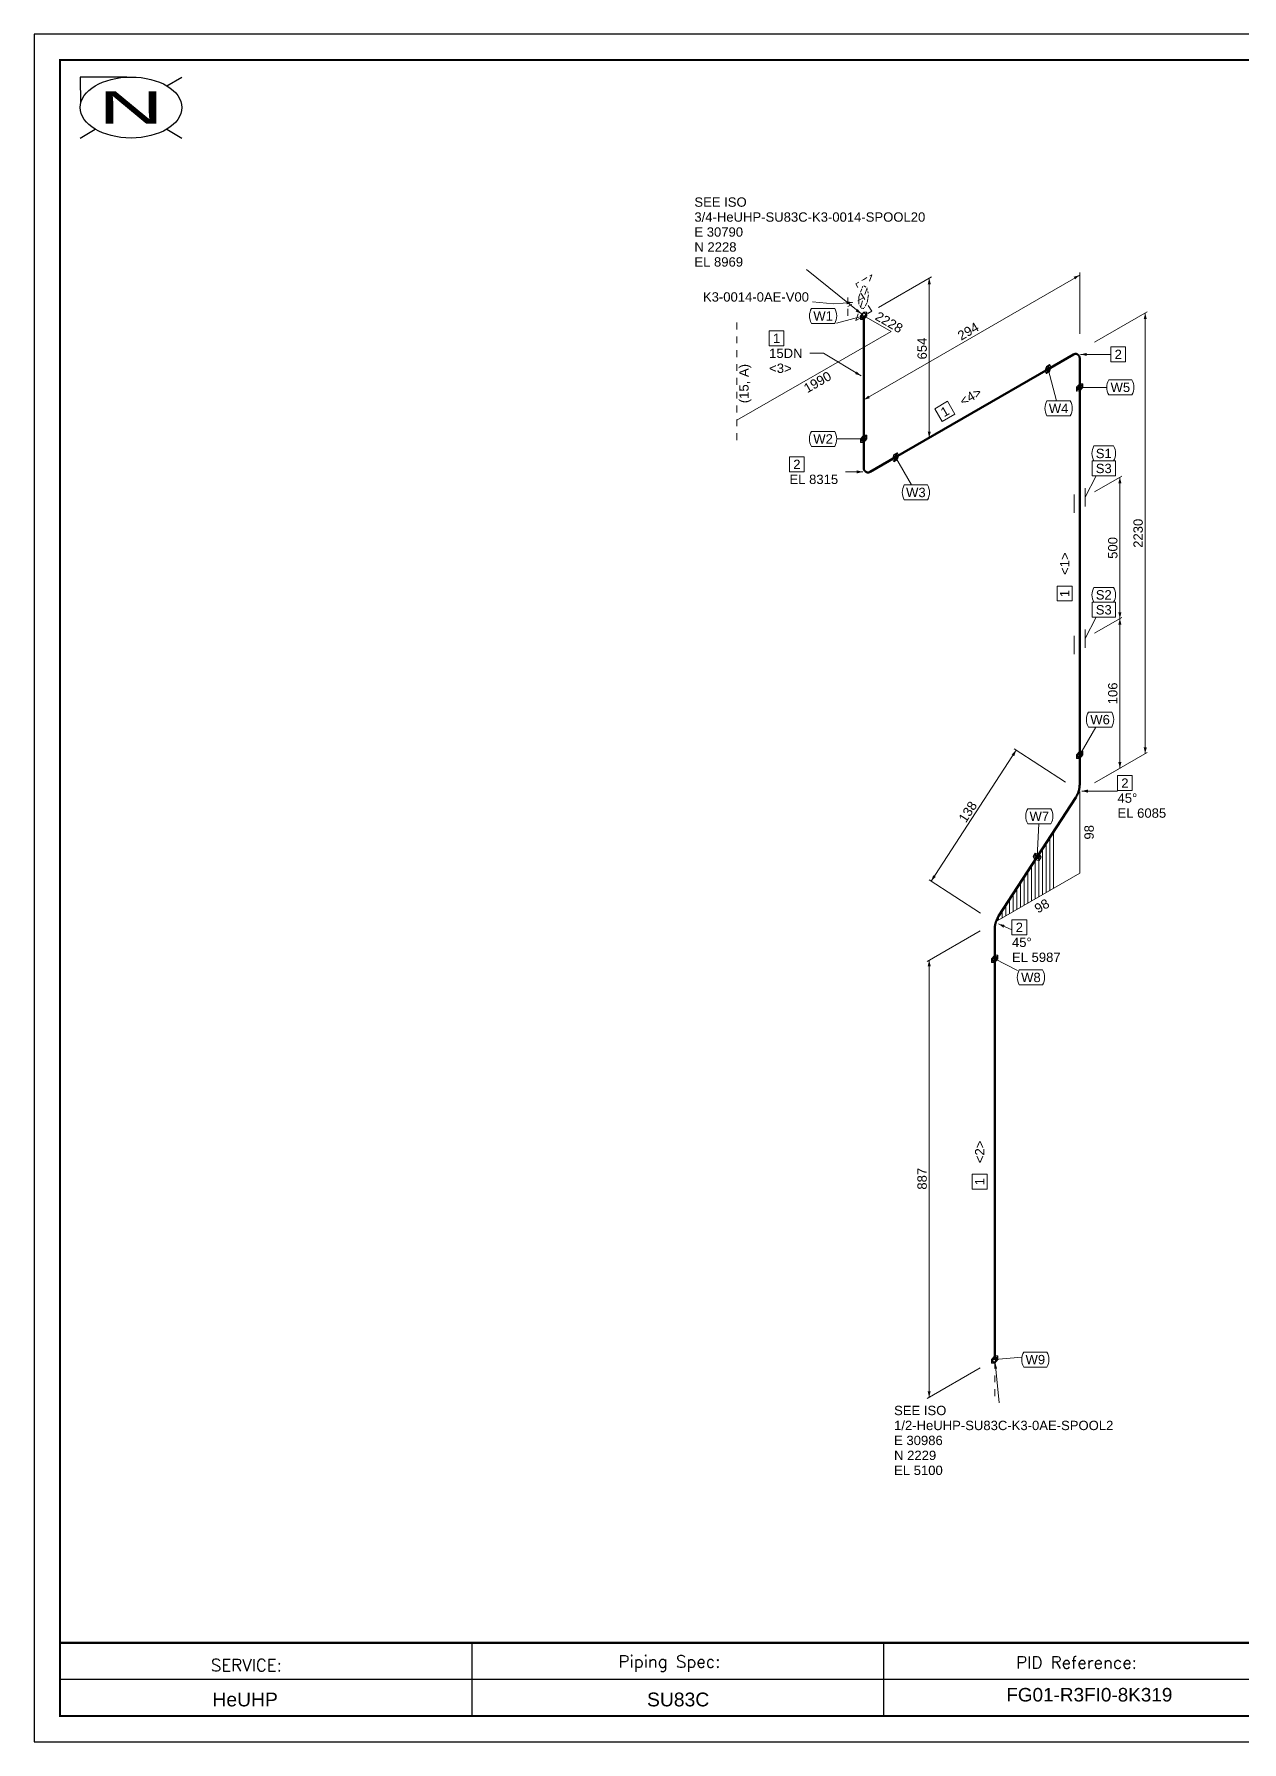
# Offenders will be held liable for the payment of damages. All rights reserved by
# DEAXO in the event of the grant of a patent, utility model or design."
# Model space of a CAD drawing. Header units: metres. Extents: x 6 to 600, y 9 to 429.
# Drawn here: x 6.2 to 303.2, y 9.1 to 429.1 of the extents above; entities that cross this region are included whole.
import ezdxf
from ezdxf.enums import TextEntityAlignment as Align

# ---------------------------------------------------------------- set-up
doc = ezdxf.new("R2010")
doc.units = ezdxf.units.M
doc.header["$MEASUREMENT"] = 0
for name, color, linetype, lineweight in [('BDRTEXT', 2, 'Continuous', 20), ('CONTINUATION', 7, 'Continuous', 0), ('DIM', 7, 'Continuous', 0), ('JONTNO', 2, 'Continuous', 0), ('LEADLINE', 2, 'Continuous', 0), ('MESSAGE', 2, 'Continuous', 0), ('Pipe', 1, 'Continuous', 50), ('PTNO', 2, 'Continuous', 0), ('SKEW_HATCH', 7, 'Continuous', 20), ('SYMBOL', 7, 'Continuous', 0)]:
    doc.layers.add(name, color=color, linetype=linetype, lineweight=lineweight)
doc.styles.add('Arial', font='arial.ttf')
doc.styles.add('RomanS', font='romans.shx')
doc.styles.get("Standard").update_dxf_attribs({"font": 'arial.ttf'})

# ---------------------------------------------------------------- blocks, each defined once
blk = doc.blocks.new('*U23')
at = {"color": 0, "linetype": 'ByBlock', "lineweight": 25}
for p, q in [((-1, 7.48), (-12.5, 7.5)), ((-12.5, 7.5), (-12.39, 1)), ((8.84, 5.3), (12.5, 7.5)), ((-12.5, -7.5), (-8.84, -5.3)), ((8.84, -5.3), (12.5, -7.5))]:
    blk.add_line(p, q, dxfattribs=at)
at = {"color": 0, "linetype": 'ByBlock', "lineweight": -2}
blk.add_line((0, 0), (0, 0), dxfattribs=at)
blk.add_line((0, 0), (0, 0), dxfattribs=at)
blk.add_line((0, 0), (0, 0), dxfattribs=at)
blk.add_line((0, 0), (0, 0), dxfattribs=at)
blk.add_line((0, 0), (0, 0), dxfattribs=at)
at = {"color": 0, "linetype": 'ByBlock', "lineweight": 25}
blk.add_ellipse((0, 0), major_axis=(12.5, 0), ratio=0.6, dxfattribs=at)
at = {"color": 0, "linetype": 'ByBlock', "lineweight": 40, "width": 2}
blk.add_text('N', height=8, dxfattribs=at).set_placement((0, 0), align=Align.MIDDLE_CENTER)

msp = doc.modelspace()

# ---------------------------------------------------------------- linework, layer by layer
at = {"linetype": 'Continuous'}
for p, q in [((113.82, 33.42), (113.82, 15.42)), ((215.07, 33.42), (215.07, 15.42))]:
    msp.add_line(p, q, dxfattribs=at)
msp.add_line((417.57, 24.42), (12.57, 24.42))
msp.add_lwpolyline([(6.22, 9.07), (600.22, 9.07), (600.22, 429.07), (6.22, 429.07)], close=True)
msp.add_lwpolyline([(12.57, 15.42, 0.508, 0.508, 0), (593.87, 15.42, 0.508, 0.508, 0), (593.87, 422.72, 0.508, 0.508, 0), (12.57, 422.72, 0.508, 0.508, 0)], format="xyseb", close=True)
at = {"linetype": 'ByBlock', "lineweight": -2}
msp.add_lwpolyline([(417.57, 33.42, 0.5, 0.5, 0), (12.57, 33.42, 0.5, 0.5, 0)], format="xyseb", dxfattribs=at)
at = {"layer": 'CONTINUATION'}
for points in [[(212.19, 369.9), (211.64, 368.29)], [(211.72, 369.62), (212.19, 369.9)], [(208.29, 367.65), (209.03, 368.07)], [(208.79, 366.79), (208.29, 367.65)], [(209.46, 365.62), (209.73, 366.43)], [(209.77, 368.5), (210.24, 368.77)], [(209.84, 366.75), (210.04, 366.98)], [(210.24, 368.77), (210.98, 369.2)], [(210.24, 367.2), (210.34, 367.15)], [(210.44, 367.1), (210.73, 366.81)], [(211.08, 366.69), (210.52, 365.08)], [(211.01, 366.52), (211.12, 366.13)], [(211.22, 365.74), (211.31, 365.34)], [(206.36, 363.22), (206.36, 364.32)], [(207.31, 362.62), (206.36, 362.07)], [(206.36, 359.82), (206.36, 361.52)], [(210.25, 364.32), (208.78, 363.47)], [(209.06, 364.49), (209.35, 365.29)], [(209.06, 363.59), (209.06, 364.44)], [(209.06, 362.7), (209.06, 363.55)], [(209.46, 362.04), (209.26, 362.37)], [(209.97, 363.47), (209.41, 361.87)], [(210.49, 363.84), (209.64, 365.32)], [(209.84, 361.57), (209.65, 361.8)], [(210.24, 361.57), (210.04, 361.57)], [(210.44, 361.91), (210.34, 361.74)], [(211.01, 362.93), (210.59, 362.19)], [(211.22, 363.95), (211.05, 363.11)], [(211.41, 364.95), (211.25, 364.11)], [(212.19, 360.9), (211.34, 362.37)], [(208.29, 358.65), (209.77, 359.5)], [(208.85, 360.26), (208.3, 358.65)], [(211.24, 360.35), (212.19, 360.9)], [(242.44, 100.9), (242.44, 102.6)], [(242.44, 97.5), (242.44, 99.2)], [(242.44, 94.1), (242.44, 95.8)]]:
    msp.add_lwpolyline(points, dxfattribs=at)
at = {"layer": 'DIM'}
for p, q in [((263.35, 369.83), (210.24, 339.12)), ((263.35, 355.36), (263.35, 370.43)), ((213.84, 361.85), (226.87, 369.37)), ((226.35, 369.07), (226.35, 329.82)), ((266.95, 353.28), (279.98, 360.8)), ((279.46, 252.13), (279.46, 360.5)), ((210.24, 324.68), (210.24, 339.72)), ((213.84, 322.6), (226.87, 330.12)), ((266.95, 316.48), (273.74, 320.4)), ((273.23, 285.33), (273.23, 320.1)), ((266.95, 281.71), (273.74, 285.63)), ((266.95, 281.71), (273.74, 285.63)), ((273.23, 248.53), (273.23, 285.33)), ((247.75, 252.96), (226.84, 220.76)), ((259.87, 245.1), (247.25, 253.29)), ((266.95, 244.91), (279.98, 252.43)), ((266.95, 244.91), (273.74, 248.83)), ((238.95, 212.89), (226.34, 221.08)), ((238.84, 208.55), (225.81, 201.03)), ((226.33, 93.8), (226.33, 201.33)), ((238.84, 101.02), (225.81, 93.5))]:
    msp.add_line(p, q, dxfattribs=at)
for points in [[(210.24, 359.77), (216.98, 355.91)], [(216.98, 355.91), (179.02, 334.13)]]:
    msp.add_lwpolyline(points, dxfattribs=at)
for points in [[(263.35, 369.83), (262.24, 368.76), (261.87, 369.41)], [(226.35, 369.07), (226.73, 367.57), (225.98, 367.57)], [(279.46, 360.5), (279.84, 359), (279.09, 359)], [(210.24, 339.12), (211.35, 340.2), (211.73, 339.55)], [(226.35, 329.82), (225.98, 331.32), (226.73, 331.32)], [(273.23, 320.1), (273.6, 318.6), (272.85, 318.6)], [(273.23, 285.33), (272.85, 286.83), (273.6, 286.83)], [(273.23, 285.33), (273.6, 283.83), (272.85, 283.83)], [(247.75, 252.96), (247.25, 251.5), (246.62, 251.91)], [(279.46, 252.13), (279.09, 253.63), (279.84, 253.63)], [(273.23, 248.53), (272.85, 250.03), (273.6, 250.03)], [(226.84, 220.76), (227.34, 222.22), (227.97, 221.81)], [(226.33, 201.33), (226.71, 199.83), (225.96, 199.83)], [(226.33, 93.8), (225.96, 95.3), (226.71, 95.3)]]:
    msp.add_solid(points, dxfattribs=at)
at = {"layer": 'JONTNO'}
for p, q in [((197.39, 361.61), (203.11, 361.61)), ((197.39, 357.93), (203.11, 357.93)), ((270.49, 344.04), (276.21, 344.04)), ((270.49, 340.36), (276.21, 340.36)), ((255.3, 338.88), (261.02, 338.88)), ((255.3, 335.2), (261.02, 335.2)), ((197.38, 331.36), (203.1, 331.36)), ((197.38, 327.68), (203.1, 327.68)), ((266.84, 327.78), (271.67, 327.78)), ((266.84, 324.1), (271.67, 324.1)), ((220.2, 318.19), (225.92, 318.19)), ((220.2, 314.51), (225.92, 314.51)), ((266.84, 293.01), (271.67, 293.01)), ((266.84, 289.33), (271.67, 289.33)), ((265.5, 262.33), (271.22, 262.33)), ((265.5, 258.65), (271.22, 258.65)), ((250.56, 238.56), (256.27, 238.56)), ((250.56, 234.88), (256.27, 234.88)), ((248.5, 198.92), (254.21, 198.92)), ((248.5, 195.24), (254.21, 195.24)), ((249.59, 104.93), (255.3, 104.93)), ((249.59, 101.25), (255.3, 101.25))]:
    msp.add_line(p, q, dxfattribs=at)
for points in [[(266.38, 320.42), (266.38, 324.1), (272.13, 324.1), (272.13, 320.42)], [(266.38, 285.65), (266.38, 289.33), (272.13, 289.33), (272.13, 285.65)]]:
    msp.add_lwpolyline(points, close=True, dxfattribs=at)
for centre, start, end in [((200.58, 359.77), 150, 210), ((199.92, 359.77), 330, 30), ((273.68, 342.2), 150, 210), ((273.02, 342.2), 330, 30), ((258.49, 337.04), 150, 210), ((257.83, 337.04), 330, 30), ((200.57, 329.52), 150, 210), ((199.91, 329.52), 330, 30), ((270.03, 325.94), 150, 210), ((268.48, 325.94), 330, 30), ((223.39, 316.35), 150, 210), ((222.73, 316.35), 330, 30), ((270.03, 291.17), 150, 210), ((268.48, 291.17), 330, 30), ((268.69, 260.49), 150, 210), ((268.03, 260.49), 330, 30), ((253.75, 236.72), 150, 210), ((253.09, 236.72), 330, 30), ((251.68, 197.08), 150, 210), ((251.02, 197.08), 330, 30), ((252.77, 103.09), 150, 210), ((252.11, 103.09), 330, 30)]:
    msp.add_arc(centre, 3.68, start, end, dxfattribs=at)
at = {"layer": 'LEADLINE'}
for p, q in [((196.13, 371.21), (209.66, 360.25)), ((197.62, 363.22), (202.82, 362.77)), ((202.82, 362.77), (207.55, 363.1)), ((203.57, 357.98), (210.25, 359.77)), ((196.99, 350.58), (200.37, 350.58)), ((200.37, 350.58), (209.6, 345.03)), ((271.02, 350.3), (263.58, 350.3)), ((257.67, 338.88), (255.57, 346.7)), ((270.03, 342.2), (263.35, 342.2)), ((203.56, 329.52), (210.24, 329.52)), ((222, 318.19), (218.05, 325.01)), ((205.73, 321.42), (210.01, 321.42)), ((267.38, 320.42), (264.72, 315.19)), ((267.38, 285.65), (264.72, 280.42)), ((267.3, 258.65), (263.36, 251.83)), ((272.65, 242.91), (263.85, 242.91)), ((253.32, 234.88), (252.89, 226.74)), ((246.69, 208.77), (243.37, 210.25)), ((248.04, 198.78), (242.44, 201.62)), ((249.13, 103.68), (242.44, 103.09)), ((243.56, 92.41), (242.52, 102.35))]:
    msp.add_line(p, q, dxfattribs=at)
for points in [[(207.55, 363.1), (206.08, 362.62), (206.02, 363.37)], [(209.66, 360.25), (208.26, 360.9), (208.73, 361.48)], [(263.58, 350.3), (265.08, 350.67), (265.08, 349.92)], [(209.6, 345.03), (208.12, 345.49), (208.51, 346.13)], [(210.01, 321.42), (208.51, 321.04), (208.51, 321.79)], [(263.85, 242.91), (265.35, 243.28), (265.35, 242.53)], [(243.37, 210.25), (244.9, 209.98), (244.59, 209.3)], [(242.52, 102.35), (243.05, 100.9), (242.3, 100.82)]]:
    msp.add_solid(points, dxfattribs=at)
at = {"layer": 'Pipe'}
for points in [[(210.24, 359.77), (210.24, 329.52)], [(255.56, 346.69), (261.79, 350.3)], [(263.35, 349.4), (263.35, 349.47), (263.34, 349.54), (263.33, 349.61), (263.31, 349.67), (263.29, 349.74), (263.27, 349.81), (263.24, 349.87), (263.2, 349.93), (263.17, 349.99), (263.12, 350.05), (263.08, 350.1), (263.03, 350.15), (262.98, 350.2), (262.92, 350.24), (262.86, 350.28), (262.8, 350.31), (262.74, 350.34), (262.67, 350.37), (262.61, 350.39), (262.54, 350.41), (262.47, 350.42), (262.4, 350.43), (262.33, 350.44), (262.26, 350.43), (262.19, 350.43), (262.12, 350.42), (262.05, 350.4), (261.99, 350.38), (261.92, 350.36), (261.86, 350.33), (261.79, 350.3)], [(263.35, 342.2), (263.35, 349.4)], [(218.05, 325), (255.56, 346.69)], [(263.35, 342.2), (263.35, 251.83)], [(210.24, 329.52), (210.24, 322.32)], [(218.05, 325), (211.8, 321.42)], [(210.24, 322.32), (210.25, 322.25), (210.25, 322.18), (210.26, 322.11), (210.28, 322.04), (210.3, 321.98), (210.33, 321.91), (210.36, 321.85), (210.39, 321.79), (210.43, 321.73), (210.47, 321.67), (210.52, 321.62), (210.57, 321.57), (210.62, 321.52), (210.67, 321.48), (210.73, 321.44), (210.79, 321.4), (210.86, 321.37), (210.92, 321.34), (210.99, 321.32), (211.06, 321.3), (211.13, 321.29), (211.2, 321.28), (211.27, 321.28), (211.34, 321.28), (211.41, 321.29), (211.48, 321.3), (211.54, 321.31), (211.61, 321.33), (211.68, 321.36), (211.74, 321.38), (211.8, 321.42)], [(263.35, 251.83), (263.35, 244.63)], [(262.37, 241.32), (262.43, 241.42), (262.49, 241.51), (262.55, 241.61), (262.6, 241.71), (262.66, 241.81), (262.71, 241.91), (262.76, 242.01), (262.81, 242.11), (262.85, 242.22), (262.9, 242.32), (262.94, 242.43), (262.98, 242.53), (263.02, 242.64), (263.05, 242.74), (263.09, 242.85), (263.12, 242.96), (263.15, 243.07), (263.18, 243.18), (263.2, 243.29), (263.23, 243.4), (263.25, 243.51), (263.27, 243.62), (263.29, 243.73), (263.3, 243.84), (263.31, 243.96), (263.33, 244.07), (263.34, 244.18), (263.34, 244.29), (263.35, 244.41), (263.35, 244.52), (263.35, 244.63)], [(252.9, 226.73), (262.37, 241.32)], [(252.9, 226.73), (243.42, 212.14)], [(243.42, 212.14), (243.36, 212.04), (243.3, 211.95), (243.24, 211.85), (243.19, 211.75), (243.13, 211.65), (243.08, 211.55), (243.03, 211.45), (242.98, 211.35), (242.94, 211.24), (242.9, 211.14), (242.85, 211.03), (242.81, 210.93), (242.78, 210.82), (242.74, 210.71), (242.7, 210.61), (242.67, 210.5), (242.64, 210.39), (242.61, 210.28), (242.59, 210.17), (242.56, 210.06), (242.54, 209.95), (242.52, 209.84), (242.51, 209.73), (242.49, 209.62), (242.48, 209.5), (242.46, 209.39), (242.46, 209.28), (242.45, 209.17), (242.44, 209.05), (242.44, 208.94), (242.44, 208.83)], [(242.44, 201.63), (242.44, 208.83)], [(242.44, 201.63), (242.44, 103.1)]]:
    msp.add_lwpolyline(points, dxfattribs=at)
at = {"layer": 'PTNO'}
for points in [[(186.98, 352.42), (186.98, 356.1), (190.59, 356.1), (190.59, 352.42)], [(271.02, 348.46), (271.02, 352.14), (274.64, 352.14), (274.64, 348.46)], [(229.54, 333.77), (227.7, 336.96), (230.83, 338.77), (232.68, 335.58)], [(191.98, 321.42), (191.98, 325.1), (195.6, 325.1), (195.6, 321.42)], [(261.51, 289.69), (257.83, 289.69), (257.83, 293.31), (261.51, 293.31)], [(272.65, 243.02), (272.65, 246.7), (276.27, 246.7), (276.27, 243.02)], [(246.69, 207.55), (246.69, 211.23), (250.31, 211.23), (250.31, 207.55)], [(240.6, 145.04), (236.92, 145.04), (236.92, 148.65), (240.6, 148.65)]]:
    msp.add_lwpolyline(points, close=True, dxfattribs=at)
at = {"layer": 'SKEW_HATCH'}
for p, q in [((263.35, 242.83), (263.35, 222.7)), ((256.04, 231.56), (256.04, 218.48)), ((256.94, 232.96), (256.94, 219)), ((253.32, 227.38), (253.32, 216.91)), ((254.22, 228.77), (254.22, 217.43)), ((255.13, 230.17), (255.13, 217.95)), ((263.35, 222.7), (242.44, 210.63)), ((250.6, 223.19), (250.6, 215.34)), ((251.5, 224.59), (251.5, 215.86)), ((252.41, 225.98), (252.41, 216.38)), ((247.88, 219), (247.88, 213.77)), ((248.78, 220.4), (248.78, 214.29)), ((249.69, 221.79), (249.69, 214.81)), ((245.16, 214.81), (245.16, 212.2)), ((246.06, 216.21), (246.06, 212.72)), ((246.97, 217.61), (246.97, 213.24)), ((243.34, 212.02), (243.34, 211.15)), ((244.25, 213.42), (244.25, 211.67))]:
    msp.add_line(p, q, dxfattribs=at)
at = {"layer": 'SYMBOL'}
for points in [[(179.02, 358.13), (179.02, 356.43)], [(209.47, 359.78), (210.24, 360.66)], [(209.47, 358.87), (210.24, 360.66)], [(209.47, 358.87), (209.47, 359.78)], [(211.02, 359.76), (209.47, 359.78)], [(209.47, 359.78), (210.24, 358.87)], [(210.24, 359.31), (209.47, 358.87)], [(210.24, 358.87), (209.47, 358.87)], [(210.24, 360.66), (211.02, 360.67)], [(210.24, 358.87), (211.02, 360.67)], [(211.02, 360.67), (210.24, 359.31)], [(210.24, 360.66), (211.02, 359.76)], [(211.02, 359.76), (210.24, 358.87)], [(211.02, 360.67), (211.02, 359.76)], [(179.02, 354.73), (179.02, 353.03)], [(179.02, 351.33), (179.02, 349.63)], [(179.02, 347.93), (179.02, 346.23)], [(179.02, 344.53), (179.02, 342.83)], [(254.79, 346.25), (255.96, 347.82)], [(254.79, 346.25), (255.17, 347.37)], [(255.17, 345.58), (254.79, 346.25)], [(255.96, 346.03), (254.79, 346.25)], [(255.17, 347.37), (255.96, 347.82)], [(255.96, 347.82), (255.17, 345.58)], [(256.34, 347.14), (255.17, 347.37)], [(255.17, 347.37), (255.96, 346.92)], [(255.17, 345.58), (256.34, 347.14)], [(255.96, 346.03), (255.17, 345.58)], [(255.96, 347.82), (256.34, 347.14)], [(256.34, 347.14), (255.96, 346.03)], [(255.96, 346.92), (255.96, 346.03)], [(179.02, 341.13), (179.02, 339.43)], [(262.57, 342.21), (263.35, 343.1)], [(263.35, 343.1), (262.57, 341.3)], [(262.57, 341.3), (263.35, 342.66)], [(262.57, 341.3), (262.57, 342.21)], [(263.35, 341.31), (262.57, 342.21)], [(262.57, 342.21), (264.12, 342.19)], [(263.35, 341.31), (262.57, 341.3)], [(263.35, 342.66), (264.12, 343.1)], [(263.35, 343.1), (264.12, 343.1)], [(264.12, 343.1), (263.35, 341.31)], [(264.12, 342.19), (263.35, 343.1)], [(264.12, 342.19), (263.35, 341.31)], [(264.12, 343.1), (264.12, 342.19)], [(179.02, 337.73), (179.02, 336.03)], [(179.02, 334.33), (179.02, 332.63)], [(179.02, 330.93), (179.02, 329.23)], [(209.46, 329.53), (210.24, 330.42)], [(210.24, 330.42), (209.46, 328.62)], [(209.46, 328.62), (210.24, 329.98)], [(209.46, 328.62), (209.46, 329.53)], [(210.24, 328.63), (209.46, 329.53)], [(209.46, 329.53), (211.01, 329.52)], [(210.24, 328.63), (209.46, 328.62)], [(210.24, 329.98), (211.01, 330.43)], [(210.24, 330.42), (211.01, 330.43)], [(211.01, 330.43), (210.24, 328.63)], [(211.01, 329.52), (210.24, 330.42)], [(211.01, 329.52), (210.24, 328.63)], [(211.01, 330.43), (211.01, 329.52)], [(217.28, 324.55), (218.45, 326.13)], [(217.28, 324.55), (217.66, 325.67)], [(217.66, 323.89), (217.28, 324.55)], [(218.45, 324.34), (217.28, 324.55)], [(217.66, 325.67), (218.45, 326.13)], [(218.45, 326.13), (217.66, 323.89)], [(218.83, 325.45), (217.66, 325.67)], [(217.66, 325.67), (218.45, 325.23)], [(217.66, 323.89), (218.83, 325.45)], [(218.45, 324.34), (217.66, 323.89)], [(218.45, 326.13), (218.83, 325.45)], [(218.83, 325.45), (218.45, 324.34)], [(218.45, 325.23), (218.45, 324.34)], [(261.99, 311.36), (261.99, 315.86)], [(264.72, 312.94), (264.72, 317.44)], [(264.72, 278.17), (264.72, 282.67)], [(261.99, 276.59), (261.99, 281.09)], [(262.58, 251.84), (263.35, 252.72)], [(262.58, 250.93), (263.35, 252.72)], [(263.35, 252.72), (264.13, 252.73)], [(263.35, 250.93), (264.13, 252.73)], [(264.13, 252.73), (263.35, 251.37)], [(263.35, 252.72), (264.13, 251.82)], [(264.13, 252.73), (264.13, 251.82)], [(262.58, 250.93), (262.58, 251.84)], [(264.13, 251.82), (262.58, 251.84)], [(262.58, 251.84), (263.35, 250.93)], [(263.35, 251.37), (262.58, 250.93)], [(263.35, 250.93), (262.58, 250.93)], [(264.13, 251.82), (263.35, 250.93)], [(251.9, 226.84), (252.39, 227.61)], [(253.39, 227.48), (251.9, 226.84)], [(251.9, 226.84), (253.15, 227.12)], [(252.41, 225.98), (251.9, 226.84)], [(252.39, 227.61), (253.39, 227.48)], [(252.41, 225.98), (252.39, 227.61)], [(252.39, 227.61), (253.4, 225.87)], [(253.15, 227.12), (253.89, 226.63)], [(253.39, 227.48), (253.89, 226.63)], [(253.4, 225.87), (253.39, 227.48)], [(253.89, 226.63), (252.41, 225.98)], [(253.4, 225.87), (252.41, 225.98)], [(253.89, 226.63), (253.4, 225.87)], [(241.67, 201.63), (242.44, 202.52)], [(241.67, 200.72), (242.44, 202.52)], [(241.67, 200.72), (241.67, 201.63)], [(243.22, 201.62), (241.67, 201.63)], [(241.67, 201.63), (242.44, 200.73)], [(242.44, 202.52), (243.22, 202.53)], [(242.44, 200.73), (243.22, 202.53)], [(243.22, 202.53), (242.44, 201.17)], [(242.44, 202.52), (243.22, 201.62)], [(243.22, 201.62), (242.44, 200.73)], [(243.22, 202.53), (243.22, 201.62)], [(242.44, 201.17), (241.67, 200.72)], [(242.44, 200.73), (241.67, 200.72)], [(241.67, 103.1), (242.44, 103.98)], [(241.67, 102.19), (242.44, 103.98)], [(241.67, 102.19), (241.67, 103.1)], [(243.22, 103.08), (241.67, 103.1)], [(241.67, 103.1), (242.44, 102.2)], [(242.44, 102.63), (241.67, 102.19)], [(242.44, 102.2), (241.67, 102.19)], [(242.44, 103.98), (243.22, 104)], [(242.44, 102.2), (243.22, 104)], [(243.22, 104), (242.44, 102.63)], [(242.44, 103.98), (243.22, 103.08)], [(243.22, 103.08), (242.44, 102.2)], [(243.22, 104), (243.22, 103.08)]]:
    msp.add_lwpolyline(points, dxfattribs=at)

# ---------------------------------------------------------------- block references
msp.add_blockref('*U23', (30.05, 411.03))

# ---------------------------------------------------------------- texts
at = {"color": 7, "linetype": 'ByBlock', "lineweight": -2, "style": 'RomanS'}
for s, p in [('SERVICE:', (49.67, 26.43)), ('Piping Spec:', (149.93, 27.32)), ('PID Reference:', (247.72, 27.09))]:
    msp.add_text(s, height=3, dxfattribs=at).set_placement(p)
at = {"layer": 'BDRTEXT', "style": 'Arial'}
for s, height, p in [('HeUHP', 3.399, (58.11, 19.49)), ('SU83C', 3.399, (164.59, 19.49)), ('FG01-R3FI0-8K319', 3.3303, (265.72, 20.66))]:
    msp.add_text(s, height=height, dxfattribs=at).set_placement(p, align=Align.MIDDLE_CENTER)
at = {"layer": 'DIM', "style": 'Arial'}
for s, rotation, p in [('2228', 330.1624, (216.48, 358.22)), ('294', 30.0406, (235.92, 355.99)), ('654', 90, (224.6, 351.75)), ('(15, A)', 90, (180.77, 343.13)), ('1990', 29.8376, (198.87, 343.5)), ('2230', 90, (277.71, 306.31)), ('500', 90, (271.48, 302.71)), ('106', 90, (271.48, 266.93)), ('138', 56.9997, (235.83, 237.81)), ('98', 90, (265.65, 232.77)), ('98', 30, (254.05, 214.67)), ('887', 90, (224.58, 147.56))]:
    msp.add_text(s, height=2.3, rotation=rotation, dxfattribs=at).set_placement(p, align=Align.MIDDLE_CENTER)
at = {"layer": 'JONTNO', "style": 'Arial'}
for s, p in [('W1', (200.25, 358.62)), ('W5', (273.35, 341.05)), ('W4', (258.16, 335.89)), ('W2', (200.24, 328.37)), ('W3', (223.06, 315.2)), ('W6', (268.36, 259.34)), ('W7', (253.42, 235.57)), ('W8', (251.35, 195.93)), ('W9', (252.44, 101.94))]:
    msp.add_text(s, height=2.3, dxfattribs=at).set_placement(p, align=Align.CENTER)
for s, p in [('S1', (267.3, 324.79)), ('S3', (267.3, 321.11)), ('S2', (267.3, 290.02)), ('S3', (267.3, 286.34))]:
    msp.add_text(s, height=2.3, dxfattribs=at).set_placement(p)
at = {"layer": 'MESSAGE', "style": 'Arial'}
for s, p in [('SEE ISO', (168.59, 386.62)), ('3/4-HeUHP-SU83C-K3-0014-SPOOL20', (168.59, 382.94)), ('E 30790', (168.59, 379.26)), ('N 2228', (168.59, 375.58)), ('EL 8969', (168.59, 371.9)), ('SEE ISO', (217.7, 89.42)), ('1/2-HeUHP-SU83C-K3-0AE-SPOOL2', (217.7, 85.74)), ('E 30986', (217.7, 82.06)), ('N 2229', (217.7, 78.38)), ('EL 5100', (217.7, 74.7))]:
    msp.add_text(s, height=2.3, dxfattribs=at).set_placement(p)
msp.add_text('K3-0014-0AE-V00', height=2.3, dxfattribs=at).set_placement((183.73, 363.29), align=Align.CENTER)
at = {"layer": 'PTNO', "style": 'Arial'}
for s, p in [('1', (187.9, 353.11)), ('15DN', (186.98, 349.43)), ('<3>', (186.98, 345.75)), ('2', (192.9, 322.11)), ('EL 8315', (191.98, 318.43)), ('2', (273.57, 243.71)), ('45%%d', (272.65, 240.03)), ('EL 6085', (272.65, 236.35)), ('2', (247.61, 208.24)), ('45%%d', (246.69, 204.56)), ('EL 5987', (246.69, 200.88))]:
    msp.add_text(s, height=2.3, dxfattribs=at).set_placement(p)
msp.add_text('2', height=2.3, dxfattribs=at).set_placement((272.83, 349.15), align=Align.CENTER)
for s, rotation, p in [('<4>', 30.0405, (236.53, 339.94)), ('1', 30.0405, (230.19, 336.27)), ('<1>', 90, (259.67, 298.82)), ('1', 90, (259.67, 291.5)), ('<2>', 90, (238.76, 154.17)), ('1', 90, (238.76, 146.85))]:
    msp.add_text(s, height=2.3, rotation=rotation, dxfattribs=at).set_placement(p, align=Align.MIDDLE_CENTER)

doc.saveas('drawing.dxf')
